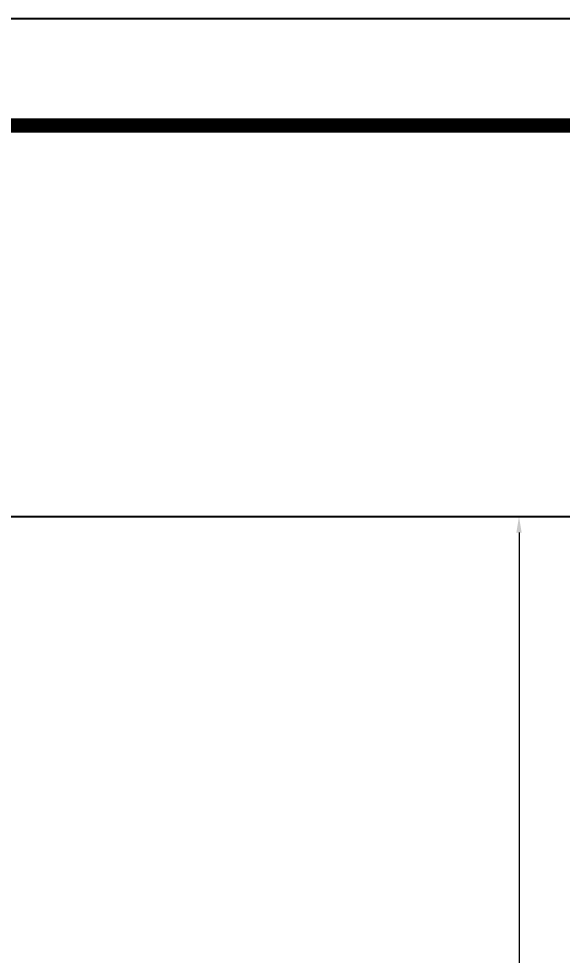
# Model space of a CAD drawing. Extents: x 0 to 3160, y 0 to 2315.
# Drawn here: x 1296.2 to 1569.5, y 1843.9 to 2315 of the extents above; entities that cross this region are included whole.
import ezdxf

# ---------------------------------------------------------------- set-up
doc = ezdxf.new("R2010")
doc.units = 0
doc.header["$LTSCALE"] = 4
doc.header["$MEASUREMENT"] = 0
doc.header["$PDMODE"] = 3
doc.header["$PDSIZE"] = -10
doc.layers.get('0').update_dxf_attribs({"linetype": 'CONTINUOUS'})
doc.layers.get('DEFPOINTS').update_dxf_attribs({"linetype": 'CONTINUOUS'})
doc.styles.add('Daelim Dimension', font='')
doc.styles.get('Daelim Dimension').set_extended_font_data('나눔고딕')
doc.dimstyles.new('DEFAULT', dxfattribs={"dimscale": 2, "dimtxt": 2, "dimasz": 2, "dimexe": 0, "dimexo": 2, "dimgap": 1, "dimtad": 1, "dimdec": 1, "dimzin": 9, "dimdsep": 46, "dimtxsty": 'Daelim Dimension', "dimcen": 0.5, "dimclrd": 252, "dimclre": 252, "dimclrt": 3, "dimadec": 1, "dimazin": 0, "dimtfac": 1, "dimtdec": 1, "dimtix": 1, "dimtmove": 0, "dimatfit": 3, "dimfxl": 1, "dimtolj": 1, "dimtzin": 1, "dimlwd": 9, "dimlwe": 9, "dimarcsym": 0})

# ---------------------------------------------------------------- blocks, each defined once
blk = doc.blocks.new('*D9')
at = {"color": 5, "lineweight": 9, "ltscale": 0.5, "transparency": 16777216}
for p, q in [((1347.93, 2064.6), (1549.75, 2064.6)), ((1547.75, 2056.6), (1547.75, 1466.49)), ((1136.3, 1458.49), (1549.75, 1458.49))]:
    blk.add_line(p, q, dxfattribs=at)
at = {"color": 5, "ltscale": 0.5, "transparency": 16777216}
for points in [[(1546.41, 2056.6), (1549.08, 2056.6), (1547.75, 2064.6)], [(1546.41, 1466.49), (1549.08, 1466.49), (1547.75, 1458.49)]]:
    blk.add_solid(points, dxfattribs=at)
at = {"layer": 'DEFPOINTS', "color": 0, "ltscale": 0.5, "transparency": 16777216}
for p in [(1343.93, 2064.6), (1132.3, 1458.49), (1547.75, 1458.49)]:
    blk.add_point(p, dxfattribs=at)
at = {"color": 7, "ltscale": 0.5, "transparency": 16777216, "insert": (1534.86, 1761.55), "char_height": 20, "attachment_point": 5, "rotation": 90, "style": 'Daelim Dimension'}
blk.add_mtext('\\A1;606', dxfattribs=at)

msp = doc.modelspace()

# ---------------------------------------------------------------- linework, layer by layer
at = {"ltscale": 0.5}
msp.add_line((684.04, 2064.6), (2163.88, 2064.6), dxfattribs=at)
msp.add_lwpolyline([(0, 0), (3159.52, 0), (3159.52, 2315.04), (0, 2315.04)], close=True, dxfattribs=at)
at = {"color": 5, "linetype": 'ByBlock', "lineweight": 200, "const_width": 7.28}
msp.add_lwpolyline([(50.81, 99.13), (3108.41, 99.13), (3108.41, 2261.29), (50.81, 2261.29)], close=True, dxfattribs=at)

# ---------------------------------------------------------------- dimensions: what is measured, and where the dimension line sits
at = {"color": 5, "ltscale": 0.5}
dim = msp.add_linear_dim(base=(1547.75, 1458.49), p1=(1343.93, 2064.6), p2=(1132.3, 1458.49), angle=90, dimstyle='DEFAULT', override={"dimtxt": 10, "dimasz": 4, "dimexe": 1, "dimdec": 0, "dimclrd": 5, "dimclre": 5, "dimclrt": 7}, dxfattribs=at)
dim.commit()
dim.dimension.update_dxf_attribs({"geometry": '*D9', "text_midpoint": (1534.86, 1761.55)})

doc.saveas('drawing.dxf')
